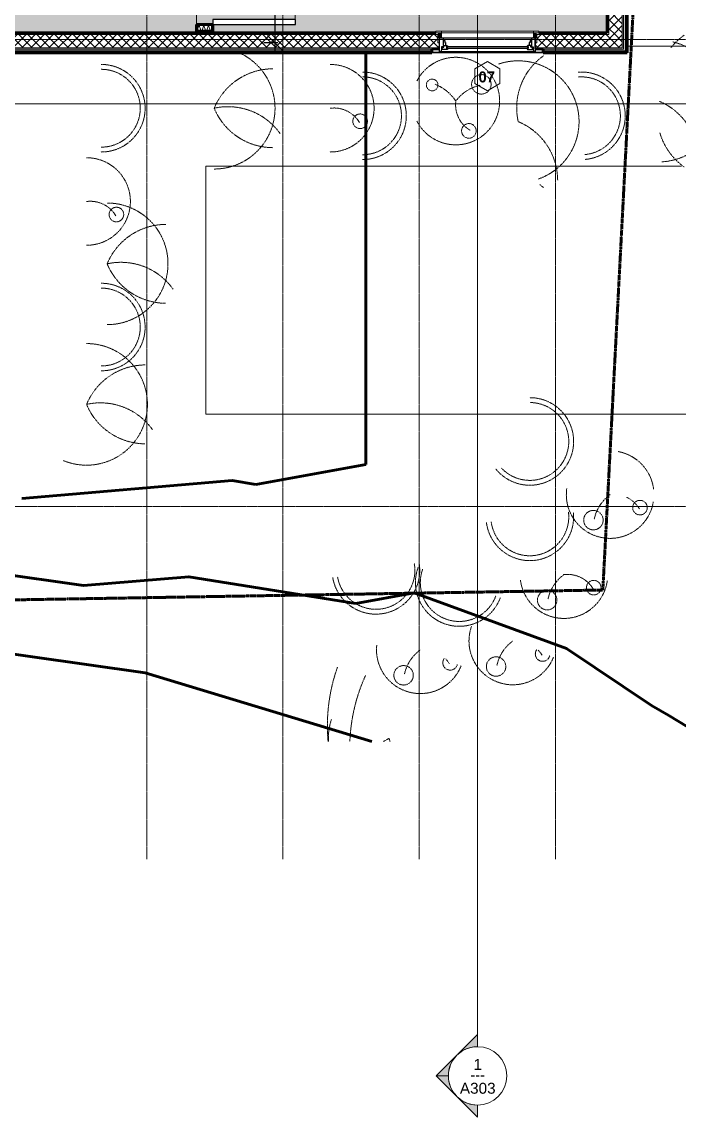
# Model space of a CAD drawing. Header units: inches. Extents: x -3304 to -1623, y 8184 to 9003.
# Drawn here: x -2265 to -1995, y 8183.5 to 8633.8 of the extents above; entities that cross this region are included whole.
import ezdxf

# ---------------------------------------------------------------- set-up
doc = ezdxf.new("R2010")
doc.units = ezdxf.units.IN
doc.header["$MEASUREMENT"] = 0
for name, pattern in [('Dash', [0.25, 0.125, -0.125]), ('Double Dash 3_8_', [1, 0.375, -0.125, 0.125, -0.125, 0.125, -0.125]), ('Grid Line 1_2_', [0.875, 0.5, -0.125, 0.125, -0.125])]:
    doc.linetypes.add(name, pattern=pattern)
for name, color, linetype, lineweight in [('A-ANNO-DIMS-1', 211, 'Continuous', 30), ('A-DETL-GENF', 92, 'Continuous', 9), ('A-DETL-GENF-HDLN', 1, 'Dash', 9), ('A-DOOR', 31, 'Continuous', 18), ('A-DOOR-1', 31, 'Continuous', 9), ('A-DOOR-2', 31, 'Continuous', 30), ('A-FLOR', 192, 'Continuous', 18), ('A-GLAZ', 151, 'Continuous', 18), ('A-GLAZ-1', 151, 'Continuous', 9), ('A-GLAZ-2', 151, 'Continuous', 30), ('A-GLAZ-IDEN', 152, 'Continuous', 9), ('A-WALL', 113, 'Continuous', 18), ('A-WALL-PATT-1', 111, 'Continuous', 9), ('C-PROP-LINE', 91, 'Double Dash 3_8_', 158), ('C-TOPO', 7, 'Continuous', 9), ('C-TOPO-MAJR', 7, 'Continuous', 80), ('G-ANNO-SYMB', 111, 'Continuous', 9), ('I-WALL', 2, 'Continuous', 18), ('I-WALL-1', 2, 'Continuous', 60), ('S-GRID-1', 1, 'Grid Line 1_2_', 9)]:
    doc.layers.add(name, color=color, linetype=linetype, lineweight=lineweight)
doc.styles.add('Arial_1', font='arial.ttf', dxfattribs={"height": 4.5})
doc.styles.add('Century Gothic_1', font='ufonts.com_century-gothic.ttf', dxfattribs={"height": 4.5})
doc.styles.add('Century Gothic_B', font='GOTHICB.TTF', dxfattribs={"height": 4.5})
doc.dimstyles.new('OD__1__Tol__', dxfattribs={"dimscale": 12, "dimtxt": 4.698757, "dimasz": 0.5, "dimexe": 0.375, "dimexo": 0.25, "dimgap": 0.0625, "dimtad": 1, "dimdec": 0, "dimzin": 3, "dimdsep": 46, "dimlunit": 4, "dimtxsty": 'Century Gothic_B', "dimblk1": 'OBLIQUE', "dimblk2": 'OBLIQUE', "dimsah": 1, "dimcen": 0.09, "dimdle": 0.375, "dimazin": 0, "dimtfac": 1, "dimtdec": 4, "dimtix": 1, "dimtmove": 0, "dimatfit": 3, "dimfxl": 1, "dimtvp": 1, "dimtfill": 1, "dimfrac": 2, "dimtolj": 1, "dimtzin": 0, "dimlwd": 30, "dimlwe": 30, "dimarcsym": 2})
pattern_1 = [(216.87, (6098.515, 6103.313), (23.98977143, 15.99364286), [3.998, -35.986]), (206.565, (6103.313, 6100.914), (-7.9970807, -7.9966192), [8.941, -8.941]), (198.435, (6103.313, 6096.915), (-15.9938446, -7.99709826), [5.058, -20.23])]
pattern_2 = [(0, (6095.316, 6095.316), (0, 2.399), []), (315, (6095.316, 6095.316), (2.3985062, 0), [3.393, -3.393]), (45, (6095.316, 6095.316), (2.3985062, 0), [3.393, -3.393])]
pattern_3 = [(45, (6095.316, 6095.316), (-1.8561553, 1.8561553), []), (135, (6095.316, 6095.316), (-1.8561553, -1.8561553), [])]
pattern_4 = [(0, (6095.316, 6095.316), (15.36, 3.84), [0.634, -10.886, 0.634, -10.886, -61.44]), (0, (6095.316, 6095.316), (15.36, 3.84), [-23.04, 0.634, -22.406, 0.634, -10.886, -26.88]), (0, (6095.316, 6095.316), (15.36, 3.84), [-57.6, 0.634, -7.046, 0.634, -18.566]), (120, (6101.076, 6097.236), (-11.0055376, 11.3821502), [0.634, -10.886, 0.634, -10.886, -61.44]), (120, (6101.076, 6097.236), (-11.0055376, 11.3821502), [-23.04, 0.634, -22.406, 0.634, -10.886, -26.88]), (120, (6101.076, 6097.236), (-11.0055376, 11.3821502), [-57.6, 0.634, -7.046, 0.634, -18.566]), (240, (6102.996, 6104.916), (-4.3544624, -15.2221502), [0.634, -10.886, 0.634, -10.886, -61.44]), (240, (6102.996, 6104.916), (-4.3544624, -15.2221502), [-23.04, 0.634, -22.406, 0.634, -10.886, -26.88]), (240, (6102.996, 6104.916), (-4.3544624, -15.2221502), [-57.6, 0.634, -7.046, 0.634, -18.566])]

# ---------------------------------------------------------------- blocks, each defined once
blk = doc.blocks.new('Window-Casement-Andersen-A_Series - 3_-3 1_4_ x 3_-3 1_4_-2095458-FLOOR PLAN - 2ND FLOOR')
at = {"layer": 'A-GLAZ-1'}
for p, q in [((-21.16, 4.75), (21.16, 4.75)), ((-21.16, 4.12), (-21.16, 4.75)), ((-18.91, 4.12), (-18.91, 4.75)), ((18.91, 4.12), (18.91, 4.75)), ((21.16, 4.75), (21.16, 4.12)), ((21.16, 4.12), (-21.16, 4.12)), ((-19.59, 4.12), (19.59, 4.12)), ((-19.59, 2.06), (-19.59, 4.12)), ((19.59, 2.06), (-19.59, 2.06)), ((-18.91, 2.06), (-18.91, 4.12)), ((18.91, 2.06), (18.91, 4.12)), ((19.59, 4.12), (19.59, 2.06)), ((-16.31, -1.72), (-16.79, -1.72)), ((-16.79, -2.24), (-16.31, -2.24)), ((-16.46, -2.24), (-16.46, -1.72)), ((-16.31, -1.6), (16.31, -1.6)), ((-16.31, -1.72), (16.31, -1.72)), ((-16.31, -2.24), (16.31, -2.24)), ((-16.31, -2.36), (16.31, -2.36)), ((16.31, -1.72), (16.79, -1.72)), ((16.79, -2.24), (16.31, -2.24)), ((16.46, -2.24), (16.46, -1.72))]:
    blk.add_line(p, q, dxfattribs=at)
at = {"layer": 'A-GLAZ-2'}
for p, q in [((-19.63, 2.06), (19.62, 2.06)), ((-19.63, -3.81), (-19.63, 2.06)), ((-19.63, -2.5), (-19.63, 2.06)), ((-18.35, 2.06), (-18.19, 1.91)), ((-18.19, 1.91), (-18.19, -1.15)), ((-18.19, 0.85), (-17.51, 0.85)), ((-17.51, 0.85), (-17.51, 0.04)), ((-17.51, 0.04), (-17.15, 0.04)), ((-17.15, 0.04), (-17.15, -1.15)), ((17.51, 0.04), (17.15, 0.04)), ((17.15, 0.04), (17.15, -1.15)), ((18.19, 0.85), (17.51, 0.85)), ((17.51, 0.85), (17.51, 0.04)), ((18.35, 2.06), (18.19, 1.91)), ((18.19, 1.91), (18.19, -1.15)), ((19.62, 2.06), (19.62, -3.81)), ((19.62, -2.5), (19.62, 2.06)), ((22.87, -4), (-22.88, -4)), ((-22.37, -4), (-22, -4)), ((-22, -4), (-19.37, -4)), ((-19.63, -2.5), (-21.25, -2.5)), ((19.62, -3.81), (-19.63, -3.81)), ((-19.37, -4), (-19.37, -3.81)), ((-18.82, -2.28), (-19, -3.81)), ((-18.06, -1.63), (-18.82, -1.63)), ((-18.82, -1.63), (-18.82, -2.28)), ((-18.64, -2.74), (-18.56, -2.27)), ((-16.5, -2.74), (-18.64, -2.74)), ((-18.56, -2.27), (-18.39, -2.27)), ((-18.39, -2.27), (-18.39, -1.77)), ((-18.39, -1.77), (-17.87, -1.77)), ((-18.19, -1.15), (-16.63, -1.15)), ((-18.06, -1.15), (-18.06, -1.63)), ((-17.87, -1.77), (-17.87, -1.15)), ((-16.79, -1.6), (-16.31, -1.6)), ((-16.79, -1.6), (-16.79, -2.36)), ((-16.79, -2.36), (-16.31, -2.36)), ((-16.63, -1.15), (-16.31, -1.47)), ((-16.31, -2.41), (-16.5, -2.74)), ((-16.31, -1.47), (-16.31, -1.6)), ((-16.31, -2.36), (-16.31, -2.41)), ((16.63, -1.15), (16.31, -1.47)), ((16.31, -1.47), (16.31, -1.6)), ((16.79, -1.6), (16.31, -1.6)), ((16.31, -2.36), (16.31, -2.41)), ((16.79, -2.36), (16.31, -2.36)), ((16.31, -2.41), (16.5, -2.74)), ((16.5, -2.74), (18.64, -2.74)), ((18.19, -1.15), (16.63, -1.15)), ((16.79, -1.6), (16.79, -2.36)), ((17.87, -1.77), (17.87, -1.15)), ((18.39, -1.77), (17.87, -1.77)), ((18.06, -1.15), (18.06, -1.63)), ((18.06, -1.63), (18.82, -1.63)), ((18.39, -2.27), (18.39, -1.77)), ((18.56, -2.27), (18.39, -2.27)), ((18.64, -2.74), (18.56, -2.27)), ((18.82, -1.63), (18.82, -2.28)), ((18.82, -2.28), (19, -3.81)), ((19.37, -4), (19.37, -3.81)), ((22, -4), (19.37, -4)), ((19.62, -2.5), (21.25, -2.5)), ((22.37, -4), (22, -4))]:
    blk.add_line(p, q, dxfattribs=at)
blk = doc.blocks.new('american beech 26158 - american beech 26158-1770223-FLOOR PLAN - 2ND FLOOR')
at = {"layer": 'A-DETL-GENF-HDLN'}
for centre, start, end in [((5.19, 4.19), 70.4121, 95.1651), ((-4, -5), 65.5154, 87.837)]:
    blk.add_arc(centre, 72, start, end, dxfattribs=at)
blk = doc.blocks.new('yew 26768 - yew 26768-1770220-FLOOR PLAN - 2ND FLOOR')
at = {"layer": 'A-DETL-GENF-HDLN'}
for radius, start, end in [(18, 99.5821, 279.2877), (16, 100.2386, 280.2379)]:
    blk.add_arc((0, 0), radius, start, end, dxfattribs=at)
blk = doc.blocks.new('fountain grass 26746 - fountain grass 26746-1770215-FLOOR PLAN - 2ND FLOOR')
at = {"layer": 'A-DETL-GENF-HDLN'}
for centre, radius, start, end in [((0, 0), 25, 71.9171, 92.9549), ((-23.69, -11.28), 26.24, 25.4534, 31.129), ((-7.03, 25.28), 26.24, 282.6831, 285.5466)]:
    blk.add_arc(centre, radius, start, end, dxfattribs=at)
blk = doc.blocks.new('lupin 26755 - lupin 26755-1770228-FLOOR PLAN - 2ND FLOOR')
at = {"layer": 'A-DETL-GENF-HDLN'}
blk.add_circle((-10.49, 6.87), 4, dxfattribs=at)
for centre, radius, start, end in [((0, 0), 18, 70.0018, 248.3775), ((-13.57, -9.88), 16.78, 36.0514, 77.9486), ((-5.36, -12.26), 3, 53.5088, 259.2517), ((-12.13, -1.52), 12.23, 300.9755, 313.0483)]:
    blk.add_arc(centre, radius, start, end, dxfattribs=at)
blk = doc.blocks.new('lupin 26755 - lupin 26755-V20-FLOOR PLAN - 2ND FLOOR')
at = {"layer": 'A-DETL-GENF-HDLN'}
blk.add_circle((-10.49, 6.87), 4, dxfattribs=at)
for centre, radius, start, end in [((0, 0), 18, 84.1373, 248.2787), ((-13.57, -9.88), 16.78, 36.0514, 77.9486), ((-5.36, -12.26), 3, 53.5088, 258.5949), ((-12.13, -1.52), 12.23, 300.9755, 313.0483)]:
    blk.add_arc(centre, radius, start, end, dxfattribs=at)
blk = doc.blocks.new('lupin 26755 - lupin 26755-V21-FLOOR PLAN - 2ND FLOOR')
at = {"layer": 'A-DETL-GENF-HDLN'}
for centre, radius in [((-10.49, 6.87), 4), ((-5.36, -12.26), 3)]:
    blk.add_circle(centre, radius, dxfattribs=at)
for centre, radius, start, end in [((0, 0), 18, 97.4223, 262.3933), ((-13.57, -9.88), 16.78, 36.0514, 77.9486), ((-12.13, -1.52), 12.23, 300.9755, 7.1395)]:
    blk.add_arc(centre, radius, start, end, dxfattribs=at)
blk = doc.blocks.new('yew 26768 - yew 26768-V22-FLOOR PLAN - 2ND FLOOR')
at = {"layer": 'A-DETL-GENF-HDLN'}
for radius, start, end in [(18, 70.0012, 250.0004), (16, 70.0114, 250.0105)]:
    blk.add_arc((0, 0), radius, start, end, dxfattribs=at)
blk = doc.blocks.new('yew 26768 - yew 26768-V23-FLOOR PLAN - 2ND FLOOR')
at = {"layer": 'A-DETL-GENF-HDLN'}
for radius, start, end in [(18, 97.4217, 275.835), (16, 97.4107, 277.411)]:
    blk.add_arc((0, 0), radius, start, end, dxfattribs=at)
blk = doc.blocks.new('yew 26768 - yew 26768-V24-FLOOR PLAN - 2ND FLOOR')
at = {"layer": 'A-DETL-GENF-HDLN'}
for radius, start in [(18, 129.0892), (16, 133.5881)]:
    blk.add_arc((0, 0), radius, start, 360, dxfattribs=at)
blk = doc.blocks.new('lupin 26755 - lupin 26755-V27-FLOOR PLAN - 2ND FLOOR')
at = {"layer": 'A-DETL-GENF-HDLN'}
blk.add_circle((-5.36, -12.26), 3, dxfattribs=at)
for centre, radius, start, end in [((0, 0), 18, 180, 360), ((-12.13, -1.52), 12.23, 300.9755, 7.1395)]:
    blk.add_arc(centre, radius, start, end, dxfattribs=at)
blk = doc.blocks.new('hydrangea 26752 - hydrangea 26752-V28-FLOOR PLAN - 2ND FLOOR')
at = {"layer": 'A-DETL-GENF-HDLN'}
blk.add_circle((-5.36, -12.26), 3, dxfattribs=at)
for centre, radius, start, end in [((0, 0), 18, 180, 360), ((-12.13, -1.52), 12.23, 300.9755, 7.1395)]:
    blk.add_arc(centre, radius, start, end, dxfattribs=at)
blk = doc.blocks.new('yew 26768 - yew 26768-V29-FLOOR PLAN - 2ND FLOOR')
at = {"layer": 'A-DETL-GENF-HDLN'}
for radius in [18, 16]:
    blk.add_arc((0, 0), radius, 180, 360, dxfattribs=at)
blk = doc.blocks.new('fountain grass 26747 - fountain grass 26747-V30-FLOOR PLAN - 2ND FLOOR')
at = {"layer": 'A-DETL-GENF-HDLN'}
for centre, radius, start, end in [((0, 0), 25, 180.0001, 336.2069), ((10.02, -24.25), 26.24, 112.4534, 179.5466), ((-25.61, -5.7), 26.24, 305.4534, 12.5466), ((-10.02, -24.25), 26.24, 0.4534, 67.5466)]:
    blk.add_arc(centre, radius, start, end, dxfattribs=at)
blk = doc.blocks.new('fountain grass 26747 - fountain grass 26747-V31-FLOOR PLAN - 2ND FLOOR')
at = {"layer": 'A-DETL-GENF-HDLN'}
for centre, radius, start, end in [((0, 0), 25, 157.6279, 360), ((10.02, -24.25), 26.24, 112.4534, 179.5466), ((-25.61, -5.7), 26.24, 305.4534, 12.5466), ((-10.02, -24.25), 26.24, 0.4534, 67.5466)]:
    blk.add_arc(centre, radius, start, end, dxfattribs=at)
blk = doc.blocks.new('fountain grass 26747 - fountain grass 26747-V32-FLOOR PLAN - 2ND FLOOR')
at = {"layer": 'A-DETL-GENF-HDLN'}
for centre, radius, start, end in [((0, 0), 25, 180.0001, 360), ((10.02, -24.25), 26.24, 112.4534, 179.5466), ((-25.61, -5.7), 26.24, 305.4534, 12.5466), ((-10.02, -24.25), 26.24, 0.4534, 67.5466)]:
    blk.add_arc(centre, radius, start, end, dxfattribs=at)
blk = doc.blocks.new('lupin 26755 - lupin 26755-V33-FLOOR PLAN - 2ND FLOOR')
at = {"layer": 'A-DETL-GENF-HDLN'}
for centre, radius in [((-10.49, 6.87), 4), ((-5.36, -12.26), 3)]:
    blk.add_circle(centre, radius, dxfattribs=at)
for centre, radius, start, end in [((0, 0), 18, 81.8716, 260.8507), ((-13.57, -9.88), 16.78, 36.0514, 77.9486), ((0, 0), 18, 277.2815, 349.4118), ((-12.13, -1.52), 12.23, 300.9755, 334.806)]:
    blk.add_arc(centre, radius, start, end, dxfattribs=at)
blk = doc.blocks.new('lupin 26755 - lupin 26755-1778493-FLOOR PLAN - 2ND FLOOR')
at = {"layer": 'A-DETL-GENF-HDLN'}
for centre, radius in [((-5.36, 12.26), 3), ((-10.49, -6.87), 4), ((9.72, -6.62), 2.39)]:
    blk.add_circle(centre, radius, dxfattribs=at)
for centre, radius, start, end in [((0, 0), 18, 27.3352, 332.6647), ((-12.13, 1.52), 12.23, 352.8605, 59.0245), ((-13.57, 9.88), 16.78, 282.0514, 323.9486), ((15.36, 10.23), 18.46, 213.6663, 248.3337)]:
    blk.add_arc(centre, radius, start, end, dxfattribs=at)
blk = doc.blocks.new('yew 26768 - yew 26768-1778494-FLOOR PLAN - 2ND FLOOR')
at = {"layer": 'A-DETL-GENF-HDLN'}
for radius, start, end in [(18, 94.8117, 274.5898), (16, 94.8309, 274.582)]:
    blk.add_arc((0, 0), radius, start, end, dxfattribs=at)
blk = doc.blocks.new('yew 26768 - yew 26768-V50-FLOOR PLAN - 2ND FLOOR')
at = {"layer": 'A-DETL-GENF-HDLN'}
for radius, start, end in [(18, 90.0001, 269.9998), (16, 90, 270)]:
    blk.add_arc((0, 0), radius, start, end, dxfattribs=at)
blk = doc.blocks.new('fountain grass 26747 - fountain grass 26747-1778495-FLOOR PLAN - 2ND FLOOR')
at = {"layer": 'A-DETL-GENF-HDLN'}
for centre, radius, start, end in [((-25.61, 5.7), 26.24, 16.1951, 54.5466), ((0, 0), 25, 92.9074, 141.3795), ((10.02, 24.25), 26.24, 180.4534, 247.5466), ((0, 0), 25, 218.6205, 256.6822), ((-25.61, -5.7), 26.24, 305.4534, 322.0112)]:
    blk.add_arc(centre, radius, start, end, dxfattribs=at)
blk = doc.blocks.new('fountain grass 26747 - fountain grass 26747-V51-FLOOR PLAN - 2ND FLOOR')
at = {"layer": 'A-DETL-GENF-HDLN'}
for centre, radius, start, end in [((-25.61, 5.7), 26.24, 50.3456, 54.5466), ((0, 0), 25, 109.0212, 289.0283), ((10.02, 24.25), 26.24, 180.4534, 247.5466), ((-25.61, -5.7), 26.24, 305.4534, 12.5466)]:
    blk.add_arc(centre, radius, start, end, dxfattribs=at)
blk = doc.blocks.new('Door-Double-Flush_Panel - 68_ x 84_-2143041-FLOOR PLAN - 2ND FLOOR')
at = {"layer": 'A-DOOR-1'}
for centre, start, end in [((-34, 3.375), 360, 90), ((34, 3.375), 90, 180)]:
    blk.add_arc(centre, 34, start, end, dxfattribs=at)
at = {"layer": 'A-DOOR-2'}
for p, q in [((-34, 3.375), (-34, 37.375)), ((-34, 37.375), (-32, 37.375)), ((-32, 37.375), (-32, 3.375)), ((34, 37.375), (32, 37.375)), ((32, 37.375), (32, 3.375)), ((34, 3.375), (34, 37.375)), ((-32, 3.375), (-34, 3.375)), ((32, 3.375), (34, 3.375))]:
    blk.add_line(p, q, dxfattribs=at)
blk = doc.blocks.new('Family - ___-1399760-FLOOR PLAN - 2ND FLOOR')
at = {"layer": 'C-PROP-LINE'}
for p, q in [((8381.47, 3146.21), (8400.25, 2026.33)), ((8400.25, 2026.33), (8879.93, 2001.26))]:
    blk.add_line(p, q, dxfattribs=at)
blk = doc.blocks.new('_Oblique')
at = {"color": 0, "linetype": 'ByBlock', "lineweight": -2}
blk.add_line((-0.5, -0.5), (0.5, 0.5), dxfattribs=at)
blk = doc.blocks.new('DIMBLOCK8-FLOOR PLAN - 2ND FLOOR')
at = {"layer": 'A-ANNO-DIMS-1', "color": 0, "lineweight": 30, "transparency": 16777216}
for p, q in [((-2161.17, 8745.82), (-2161.17, 8620.76)), ((-2159.93, 8741.32), (-2165.67, 8741.32)), ((-2159.93, 8625.26), (-2165.67, 8625.26))]:
    blk.add_line(p, q, dxfattribs=at)
at = {"layer": 'Defpoints', "color": 0, "transparency": 16777216}
for p in [(-2156.93, 8741.32), (-2161.17, 8625.26), (-2156.93, 8625.26)]:
    blk.add_point(p, dxfattribs=at)
at = {"layer": 'A-ANNO-DIMS-1', "color": 0, "lineweight": 30, "transparency": 16777216, "xscale": 5.999999999999999, "yscale": 5.999999999999999, "zscale": 5.999999999999999}
for p, rotation in [((-2161.17, 8741.32), 90), ((-2161.17, 8625.26), 270)]:
    blk.add_blockref('_Oblique', p, dxfattribs=dict(at, rotation=rotation))
at = {"layer": 'A-ANNO-DIMS-1', "color": 0, "transparency": 16777216, "insert": (-2164.29, 8683.29), "char_height": 4.5, "attachment_point": 5, "rotation": 90, "style": 'Century Gothic_B', "bg_fill": 3, "box_fill_scale": 1.25, "bg_fill_color": 256, "bg_fill_true_color": 13158600, "bg_fill_transparency": 0}
blk.add_mtext('\\A1;9\'-8"', dxfattribs=at)
blk = doc.blocks.new('Section - Section Head - Filled-22785-FLOOR PLAN - 2ND FLOOR')
at = {"layer": 'G-ANNO-SYMB'}
h = blk.add_hatch(color=256, dxfattribs=at)
edge = h.paths.add_edge_path(flags=0)
edge.add_line((-0.4268, 0.1768), (-0.25, 0.3536))
edge.add_line((-0.25, 0.3536), (-0.25, 0.25))
edge.add_arc((-0.25, 0), 0.25, 90, 135)
h = blk.add_hatch(color=256, dxfattribs=at)
edge = h.paths.add_edge_path(flags=0)
edge.add_arc((-0.25, 0), 0.25, 45, 90)
edge.add_line((-0.25, 0.25), (-0.25, 0.3536))
edge.add_line((-0.25, 0.3536), (-0.0732, 0.1768))
h = blk.add_hatch(color=256, dxfattribs=at)
edge = h.paths.add_edge_path(flags=0)
edge.add_arc((-0.25, 0), 0.2503, 137.9216, 180)
edge.add_line((-0.5003, 0), (-0.6036, 0))
edge.add_line((-0.6036, 0), (-0.4358, 0.1678))
h = blk.add_hatch(color=256, dxfattribs=at)
edge = h.paths.add_edge_path(flags=0)
edge.add_line((-0.0642, 0.1678), (0.1036, 0))
edge.add_line((0.1036, 0), (0.0003, 0))
edge.add_arc((-0.25, 0), 0.2503, 0, 42.0784)
for p, q in [((-0.25, 0.3536), (-0.4268, 0.1768)), ((-0.25, 0.25), (-0.25, 0.3536)), ((-0.0732, 0.1768), (-0.25, 0.3536)), ((-0.25, 0.3536), (-0.25, 0.25)), ((-0.4358, 0.1678), (-0.6036, 0)), ((0.1036, 0), (-0.0642, 0.1678)), ((-0.6036, 0), (-0.5003, 0)), ((0.0003, 0), (0.1036, 0))]:
    blk.add_line(p, q, dxfattribs=at)
for centre, radius, start, end in [((-0.2503, 0), 0.25, 360, 180), ((-0.25, 0), 0.25, 90, 135), ((-0.25, 0), 0.25, 45, 90), ((-0.25, 0), 0.2503, 137.9216, 180), ((-0.25, 0), 0.2503, 0, 42.0784), ((-0.2503, 0), 0.25, 180, 360)]:
    blk.add_arc(centre, radius, start, end, dxfattribs=at)
blk = doc.blocks.new('Window Tag - ONE-1713238-FLOOR PLAN - 2ND FLOOR')
at = {"layer": 'A-GLAZ-IDEN'}
for p, q in [((0, 0.125), (-0.1071, 0.0619)), ((0.107, 0.062), (0, 0.125)), ((-0.1071, 0.0619), (-0.1071, -0.0619)), ((0.107, -0.0624), (0.107, 0.062)), ((-0.1071, -0.0619), (0, -0.125)), ((0, -0.125), (0.107, -0.0624))]:
    blk.add_line(p, q, dxfattribs=at)

msp = doc.modelspace()

# ---------------------------------------------------------------- hatches: boundary and pattern name
at = {"layer": 'A-FLOR'}
h = msp.add_hatch(color=256, dxfattribs=at)
h.paths.add_polyline_path([(-2186.58668, 8700.81938), (-2152.58668, 8700.81938), (-2152.58668, 8698.81938), (-2186.58668, 8698.81938)], flags=0)
h.paths.add_polyline_path([(-2474.2219, 8622.63188), (-2426.93423, 8622.63188), (-2426.93423, 8624.00688), (-2423.93423, 8624.00688), (-2423.93423, 8622.63188), (-2391.18423, 8622.63188), (-2391.18423, 8624.00688), (-2388.18423, 8624.00688), (-2388.18423, 8622.63188), (-2338.33668, 8622.63422), (-2338.33668, 8629.38188), (-2334.33668, 8629.38188), (-2334.33668, 8630.00688), (-2329.21168, 8630.00688), (-2329.21168, 8629.38188), (-2094.93043, 8629.38188), (-2094.93043, 8630.00688), (-2052.61793, 8630.00688), (-2052.61793, 8629.38188), (-2024.58668, 8629.38188), (-2024.58668, 8648.49063), (-2025.21168, 8648.49063), (-2025.21168, 8690.80313), (-2024.58668, 8690.80313), (-2024.58668, 8737.94438), (-2095.51416, 8737.94438), (-2095.51416, 8729.40304), (-2089.7984, 8729.40304), (-2088.21387, 8729.22135), (-2086.7116, 8728.68569), (-2086.32674, 8728.9359), (-2085.89488, 8729.09153), (-2085.43888, 8729.14433), (-2083.66296, 8729.14433), (-2083.40584, 8729.11048), (-2083.16624, 8729.01124), (-2082.96049, 8728.85336), (-2082.80262, 8728.64762), (-2082.70337, 8728.40802), (-2082.66952, 8728.1509), (-2082.66952, 8727.50504), (-2081.55325, 8725.84393), (-2082.66952, 8725.0329), (-2082.66952, 8712.27318), (-2081.55325, 8711.46216), (-2082.66952, 8709.92573), (-2082.66952, 8709.15566), (-2082.70337, 8708.89854), (-2082.83209, 8708.62053), (-2082.96049, 8708.45319), (-2083.16624, 8708.29532), (-2083.40584, 8708.19607), (-2083.66296, 8708.16222), (-2085.43907, 8708.16222), (-2085.89488, 8708.21499), (-2086.32657, 8708.3705), (-2086.71132, 8708.62053), (-2088.21372, 8708.08477), (-2089.7984, 8707.90304), (-2095.51416, 8707.90304), (-2095.51416, 8700.54281), (-2056.14408, 8700.54281), (-2056.14408, 8682.82627), (-2119.1362, 8682.82627), (-2119.1362, 8737.94438), (-2186.58668, 8737.94438), (-2186.58668, 8700.81938), (-2193.33668, 8700.81938), (-2193.33668, 8704.38188), (-2213.71168, 8704.38188), (-2213.71168, 8711.13188), (-2193.33668, 8711.13188), (-2193.33668, 8744.69438), (-2025.21168, 8744.69438), (-2025.21168, 8784.97563), (-2024.58668, 8784.97563), (-2024.58668, 8785.16313), (-2025.21168, 8785.16313), (-2025.21168, 8827.47563), (-2024.58668, 8827.47563), (-2024.58668, 8869.81938), (-2223.08668, 8869.81938), (-2223.08668, 8830.44438), (-2225.08668, 8830.44438), (-2225.08668, 8807.44438), (-2223.08668, 8807.44438), (-2223.08668, 8792.06938), (-2253.33668, 8792.06938), (-2253.33668, 8790.30117), (-2252.94298, 8790.30117), (-2252.94298, 8788.92322), (-2256.74023, 8788.92322), (-2256.74023, 8789.31692), (-2258.11818, 8789.31692), (-2258.11818, 8788.92322), (-2260.08668, 8788.92322), (-2260.08668, 8768.64763), (-2258.07881, 8768.65457), (-2258.07881, 8769.23818), (-2257.92133, 8769.23818), (-2257.92133, 8769.63188), (-2256.93708, 8769.63188), (-2256.93708, 8769.23818), (-2256.7796, 8769.23818), (-2256.77384, 8768.64763), (-2254.40978, 8768.64763), (-2254.39347, 8768.687), (-2254.31839, 8768.78485), (-2254.22054, 8768.85993), (-2254.1066, 8768.90712), (-2253.98432, 8768.92322), (-2253.86204, 8768.90712), (-2253.7481, 8768.85993), (-2253.65026, 8768.78485), (-2253.57518, 8768.687), (-2253.52798, 8768.57306), (-2253.52221, 8768.37236), (-2253.52798, 8768.3285), (-2253.57518, 8768.21456), (-2253.65026, 8768.11671), (-2253.7481, 8768.04163), (-2253.86204, 8767.99444), (-2253.98432, 8767.97834), (-2254.1066, 8767.99444), (-2254.22054, 8768.04163), (-2254.31839, 8768.11671), (-2254.40978, 8768.25393), (-2256.7796, 8768.24698), (-2256.7796, 8767.66338), (-2256.93708, 8767.66338), (-2256.93708, 8728.2933), (-2257.92133, 8728.2933), (-2257.92133, 8767.66338), (-2258.07881, 8767.66338), (-2258.08457, 8768.25393), (-2260.08668, 8768.24698), (-2260.08668, 8750.34054), (-2258.11818, 8750.34054), (-2258.11818, 8710.57676), (-2256.74023, 8710.57676), (-2256.74023, 8750.34054), (-2252.94298, 8750.34054), (-2252.94298, 8748.96259), (-2253.33668, 8748.96259), (-2253.33668, 8711.13188), (-2249.71168, 8711.13188), (-2249.71168, 8704.38188), (-2253.33668, 8704.38188), (-2253.33668, 8673.38188), (-2261.71168, 8673.38188), (-2261.71168, 8680.13188), (-2297.71168, 8680.13188), (-2297.71168, 8673.38188), (-2589.57885, 8673.38188), (-2589.57885, 8667.75688), (-2596.32885, 8667.75688), (-2596.32885, 8680.13188), (-2547.08668, 8680.13188), (-2547.08668, 8709.50688), (-2540.33668, 8709.50688), (-2540.33668, 8745.50688), (-2547.08668, 8745.50688), (-2547.08668, 8869.81938), (-2570.68043, 8869.81938), (-2570.68043, 8869.19438), (-2589.08668, 8869.19438), (-2589.08668, 8793.56938), (-2667.08668, 8793.56938), (-2667.08668, 8869.19438), (-2685.74293, 8869.19438), (-2685.74293, 8869.81938), (-2709.08668, 8869.81938), (-2709.08668, 8827.54483), (-2708.46168, 8827.54483), (-2708.46168, 8785.23233), (-2709.08668, 8785.23233), (-2709.08668, 8785.04483), (-2708.46168, 8785.04483), (-2708.46168, 8742.73233), (-2709.08668, 8742.73233), (-2709.08668, 8669.16983), (-2708.46168, 8669.16983), (-2708.46168, 8630.00688), (-2668.43043, 8630.00688), (-2668.43043, 8629.38188), (-2624.46168, 8629.38188), (-2624.46168, 8630.00688), (-2619.33668, 8630.00688), (-2619.33668, 8629.38188), (-2596.32885, 8629.38188), (-2596.32885, 8631.75688), (-2589.57885, 8631.75688), (-2589.57885, 8629.38188), (-2579.11483, 8629.38188), (-2579.11483, 8628.31938), (-2435.89918, 8628.31938), (-2435.89918, 8630.00688), (-2430.77418, 8630.00688), (-2430.77418, 8628.31938), (-2383.68423, 8628.31938), (-2383.68423, 8625.31938), (-2430.77418, 8625.31938), (-2430.77418, 8623.13188), (-2435.89918, 8623.13188), (-2435.89918, 8625.31938), (-2579.11483, 8625.31938), (-2579.11483, 8622.63188), (-2492.38374, 8622.63188)], flags=0)
h.paths.add_polyline_path([(-2192.71168, 8630.00008), (-2193.33668, 8630.00008), (-2193.33668, 8632.81938), (-2186.58668, 8632.81938), (-2186.58668, 8630.00008), (-2187.21168, 8630.00008)], flags=0)
h.paths.add_polyline_path([(-2152.58668, 8632.81938), (-2186.58668, 8632.81938), (-2186.58668, 8634.81938), (-2152.58668, 8634.81938), (-2152.58668, 8634.15692)], flags=0)
h.paths.add_polyline_path([(-2083.74249, 8655.48999), (-2097.50614, 8655.49918), (-2099.1239, 8655.5697), (-2099.75056, 8655.62724), (-2099.99589, 8655.69841), (-2100.1948, 8655.82977), (-2100.34681, 8655.99958), (-2100.45363, 8656.19369), (-2100.51698, 8656.40226), (-2100.53796, 8656.61753), (-2100.53796, 8658.01342), (-2102.50647, 8658.01342), (-2102.50647, 8679.92781), (-2100.53796, 8679.92781), (-2100.52291, 8677.54557), (-2100.41662, 8678.35433), (-2100.40381, 8678.42436), (-2100.13755, 8679.09964), (-2100.0105, 8679.3739), (-2099.64324, 8679.8755), (-2099.32859, 8680.2356), (-2098.73636, 8680.69589), (-2098.56946, 8680.81494), (-2097.88414, 8681.11177), (-2097.61993, 8681.20825), (-2097.29201, 8681.26821), (-2096.52141, 8681.3424), (-2080.85292, 8681.3424), (-2079.90398, 8681.22105), (-2079.83395, 8681.20825), (-2079.15867, 8680.94198), (-2078.88442, 8680.81494), (-2078.37119, 8680.4381), (-2078.06831, 8680.1884), (-2077.56242, 8679.54079), (-2077.44338, 8679.3739), (-2077.14654, 8678.68858), (-2077.05007, 8678.42436), (-2076.97955, 8677.99813), (-2076.91592, 8677.40539), (-2076.91592, 8679.92781), (-2074.94741, 8679.92781), (-2074.94741, 8658.01342), (-2076.91592, 8658.01342), (-2076.9369, 8656.40226), (-2077.00025, 8656.19369), (-2077.10707, 8655.99958), (-2077.25908, 8655.82977), (-2077.45799, 8655.69841), (-2077.70332, 8655.62724), (-2078.32998, 8655.5697), (-2079.94774, 8655.49918), (-2080.85292, 8655.48999)], flags=0)
h.paths.add_polyline_path([(-2100.53796, 8660.8131), (-2100.49984, 8661.07723), (-2100.38617, 8661.31889), (-2100.38098, 8661.35595), (-2100.53796, 8661.38151), (-2100.53796, 8660.9459)], flags=0)
h.paths.add_polyline_path([(-2076.91592, 8660.8131), (-2076.93566, 8661.38151), (-2077.0729, 8661.32795), (-2076.95404, 8661.07723), (-2076.92538, 8660.9459)], flags=0)
h.paths.add_polyline_path([(-2498.91584, 8680.13188), (-2485.08668, 8680.13188), (-2485.08668, 8698.13188), (-2504.71168, 8698.13188), (-2504.71168, 8704.88188), (-2534.71168, 8704.88188), (-2534.71168, 8698.13188), (-2540.33668, 8698.13188), (-2540.33668, 8680.13188), (-2504.71168, 8680.13188)], flags=0)
h.paths.add_polyline_path([(-2486.91584, 8682.94438), (-2498.91584, 8682.94438), (-2498.91584, 8694.94438), (-2486.91584, 8694.94438), (-2486.91584, 8683.55663)], flags=0)
h.paths.add_polyline_path([(-2095.09716, 8706.15304), (-2095.09716, 8707.42563), (-2085.15195, 8707.42563), (-2085.15195, 8706.15304), (-2092.82341, 8706.15304)], flags=0)
h.paths.add_polyline_path([(-2088.05221, 8729.89719), (-2095.09716, 8729.89719), (-2095.09716, 8731.15304), (-2085.15195, 8731.15304), (-2085.15195, 8729.89719), (-2086.7116, 8729.89719)], flags=0)
h.paths.add_polyline_path([(-2023.83668, 8743.44438), (-2022.83668, 8743.44438), (-2022.83668, 8744.06938), (-2023.83668, 8744.06938)], flags=0)
h.paths.add_polyline_path([(-2147.59717, 8787.56938), (-2147.59717, 8867.56938), (-2069.59717, 8867.56938), (-2069.59717, 8787.56938), (-2129.14707, 8787.56938)], flags=0)
h.paths.add_polyline_path([(-2229.83668, 8798.81938), (-2229.83668, 8807.44438), (-2227.08668, 8807.44438), (-2227.08668, 8822.43103), (-2227.99302, 8822.43103), (-2227.46168, 8825.44438), (-2227.08668, 8823.31765), (-2227.08668, 8832.44438), (-2225.08668, 8832.44438), (-2225.08668, 8855.44438), (-2229.83668, 8855.44438), (-2229.83668, 8869.81938), (-2253.33668, 8869.81938), (-2253.33668, 8798.81938)], flags=0)
at = {"layer": 'A-WALL-PATT-1'}
h = msp.add_hatch(dxfattribs=at)
h.set_pattern_fill('FP_1', color=256, style=0, pattern_type=2)
h.set_pattern_definition(pattern_1)
h.paths.add_polyline_path([(-2017.08668, 8621.88188), (-2016.33668, 8621.88188), (-2016.33668, 8646.77188), (-2017.08668, 8646.77188), (-2017.08668, 8622.63188)], flags=0)
h.paths.add_polyline_path([(-2016.33668, 8692.52188), (-2016.33668, 8740.94438), (-2017.08668, 8740.94438), (-2017.08668, 8692.52188), (-2016.46218, 8692.52188)], flags=0)
h.paths.add_polyline_path([(-2016.46218, 8829.19438), (-2016.33668, 8829.19438), (-2016.33668, 8877.31938), (-2017.08668, 8877.31938), (-2017.08668, 8829.19438), (-2016.64968, 8829.19438)], flags=0)
h = msp.add_hatch(dxfattribs=at)
h.set_pattern_fill('FP_3', color=256, style=0, pattern_type=2)
h.set_pattern_definition(pattern_3)
h.paths.add_polyline_path([(-2020.46168, 8628.63188), (-2018.33668, 8628.63188), (-2018.33668, 8650.02188), (-2020.46168, 8650.02188), (-2020.46168, 8649.27188), (-2023.83668, 8649.27188), (-2023.83668, 8628.63188), (-2022.83668, 8628.63188)], flags=0)
h.paths.add_polyline_path([(-2020.46168, 8689.27188), (-2018.33668, 8689.27188), (-2018.33668, 8744.19438), (-2020.46168, 8744.19438), (-2020.46168, 8743.44438), (-2023.83668, 8743.44438), (-2023.83668, 8690.02188), (-2020.46168, 8690.02188)], flags=0)
h.paths.add_polyline_path([(-2020.46168, 8783.44438), (-2018.33668, 8783.44438), (-2018.33668, 8786.69438), (-2020.46168, 8786.69438), (-2020.46168, 8785.94438), (-2023.83668, 8785.94438), (-2023.83668, 8784.19438), (-2020.46168, 8784.19438)], flags=0)
h.paths.add_polyline_path([(-2020.46168, 8825.94438), (-2018.33668, 8825.94438), (-2018.34361, 8870.56938), (-2023.83668, 8870.56938), (-2023.83668, 8826.69438), (-2020.46168, 8826.69438)], flags=0)
h = msp.add_hatch(dxfattribs=at)
h.set_pattern_fill('FP_2', color=256, style=0, pattern_type=2)
h.set_pattern_definition(pattern_2)
h.paths.add_polyline_path([(-2017.83668, 8623.13188), (-2017.83668, 8646.77188), (-2017.96168, 8646.77188), (-2017.96168, 8650.02188), (-2018.33668, 8650.02188), (-2018.33668, 8623.13188)], flags=0)
h.paths.add_polyline_path([(-2017.96168, 8689.27188), (-2017.96168, 8692.52188), (-2017.83668, 8692.52188), (-2017.83668, 8740.94438), (-2017.96168, 8740.94438), (-2017.96168, 8744.19438), (-2018.33668, 8744.19438), (-2018.33668, 8689.27188), (-2017.97007, 8689.27188)], flags=0)
h.paths.add_polyline_path([(-2018.33668, 8783.44438), (-2017.96168, 8783.44438), (-2017.96168, 8786.69438), (-2018.33668, 8786.69438), (-2018.33668, 8784.19438)], flags=0)
h.paths.add_polyline_path([(-2018.33668, 8825.94438), (-2017.96168, 8825.94438), (-2017.96168, 8829.19438), (-2017.83668, 8829.19438), (-2017.83668, 8870.56938), (-2018.33668, 8870.56938), (-2018.33668, 8829.19438)], flags=0)
h = msp.add_hatch(dxfattribs=at)
h.set_pattern_fill('FP_4', color=256, style=0, pattern_type=2)
h.set_pattern_definition(pattern_4)
h.paths.add_polyline_path([(-2024.58668, 8629.38188), (-2023.83668, 8629.38188), (-2023.83668, 8649.27188), (-2020.46168, 8649.27188), (-2020.46168, 8650.02188), (-2024.58668, 8650.02188), (-2024.58668, 8629.75622)], flags=0)
h.paths.add_polyline_path([(-2022.83668, 8689.27188), (-2020.46168, 8689.27188), (-2020.46168, 8690.02188), (-2023.83668, 8690.02188), (-2023.83668, 8738.56938), (-2024.58668, 8738.56938), (-2024.58668, 8689.27188), (-2023.82495, 8689.27188)], flags=0)
h.paths.add_polyline_path([(-2020.46168, 8744.06938), (-2020.46168, 8744.19438), (-2024.58668, 8744.19438), (-2024.58668, 8744.06938), (-2022.52418, 8744.06938)], flags=0)
h.paths.add_polyline_path([(-2020.46168, 8783.44438), (-2020.46168, 8784.19438), (-2023.83668, 8784.19438), (-2023.83668, 8785.94438), (-2020.46168, 8785.94438), (-2020.46168, 8786.69438), (-2024.58668, 8786.69438), (-2024.58668, 8783.44438), (-2022.52418, 8783.44438)], flags=0)
h.paths.add_polyline_path([(-2020.46168, 8825.94438), (-2020.46168, 8826.69438), (-2023.83668, 8826.69438), (-2023.83668, 8869.81938), (-2024.58668, 8869.81938), (-2024.58668, 8825.94438), (-2022.52418, 8825.94438)], flags=0)
h = msp.add_hatch(dxfattribs=at)
h.set_pattern_fill('FP_8', color=256, style=0, pattern_type=2)
h.set_pattern_definition([(161.57, (6095.556, 6095.556), (-1.920451243, 0.000150352), [0, -13.661, 1.517, 0]), (18.43, (6095.076, 6095.556), (-1.920451243, -0.000150352), [0, -13.661, 1.517, 0]), (108.43, (6095.556, 6095.556), (0.959969074, -4.80073665), [4.553, -10.625]), (71.57, (6095.076, 6095.556), (0.959969074, 4.80073665), [4.553, -10.625])])
h.paths.add_polyline_path([(-2187.21168, 8630.00008), (-2187.21168, 8632.81938), (-2192.71168, 8632.81938), (-2192.71168, 8630.00008)], flags=0)
h.paths.add_polyline_path([(-2192.71168, 8700.81938), (-2187.21168, 8700.81938), (-2187.22221, 8738.56938), (-2192.71168, 8738.56938), (-2192.71168, 8705.00688)], flags=0)
h = msp.add_hatch(dxfattribs=at)
h.set_pattern_fill('FP_4', color=256, style=0, pattern_type=2)
h.set_pattern_definition(pattern_4)
h.paths.add_polyline_path([(-2186.58668, 8630.00008), (-2186.58668, 8632.81938), (-2187.21168, 8632.81938), (-2187.21168, 8630.00008)], flags=0)
h.paths.add_polyline_path([(-2186.58668, 8700.81938), (-2186.58668, 8737.94438), (-2187.21164, 8737.94197), (-2187.21168, 8700.81938)], flags=0)
h = msp.add_hatch(dxfattribs=at)
h.set_pattern_fill('FP_4', color=256, style=0, pattern_type=2)
h.set_pattern_definition(pattern_4)
h.paths.add_polyline_path([(-2338.33668, 8622.63188), (-2337.58668, 8622.63188), (-2337.58668, 8628.63188), (-2334.33668, 8628.63188), (-2334.33668, 8629.38188), (-2338.33668, 8629.38188), (-2338.33668, 8622.63422)], flags=0)
h.paths.add_polyline_path([(-2053.39918, 8625.25688), (-2053.39918, 8628.63188), (-2023.83668, 8628.63188), (-2023.83668, 8629.38188), (-2054.14918, 8629.38188), (-2054.14918, 8625.25688)], flags=0)
h.paths.add_polyline_path([(-2093.39918, 8625.25688), (-2093.39918, 8629.38188), (-2329.21168, 8629.38188), (-2329.21168, 8628.63188), (-2094.14918, 8628.63188), (-2094.14918, 8625.25688)], flags=0)
h = msp.add_hatch(dxfattribs=at)
h.set_pattern_fill('FP_3', color=256, style=0, pattern_type=2)
h.set_pattern_definition(pattern_3)
h.paths.add_polyline_path([(-2018.33668, 8623.13188), (-2018.33668, 8628.63188), (-2053.39918, 8628.63188), (-2053.39918, 8625.25688), (-2054.14918, 8625.25688), (-2054.14918, 8623.13188), (-2020.17607, 8623.13188)], flags=0)
h.paths.add_polyline_path([(-2334.33668, 8623.13188), (-2334.33668, 8628.63188), (-2337.58668, 8628.63188), (-2337.58668, 8623.13188)], flags=0)
h.paths.add_polyline_path([(-2329.21168, 8623.13188), (-2093.39918, 8623.13188), (-2093.39918, 8625.25688), (-2094.14918, 8625.25688), (-2094.14918, 8628.63188), (-2329.21168, 8628.63188), (-2329.21168, 8623.20499)], flags=0)
h = msp.add_hatch(dxfattribs=at)
h.set_pattern_fill('FP_2', color=256, style=0, pattern_type=2)
h.set_pattern_definition(pattern_2)
h.paths.add_polyline_path([(-2020.17607, 8622.63188), (-2017.83668, 8622.63188), (-2017.83668, 8623.13188), (-2054.14918, 8623.13188), (-2054.14918, 8622.75688), (-2050.89918, 8622.75688), (-2050.89918, 8622.63188), (-2022.83668, 8622.63188)], flags=0)
h.paths.add_polyline_path([(-2327.58668, 8622.63188), (-2327.58668, 8623.06938), (-2326.01188, 8623.06938), (-2326.01188, 8622.63188), (-2096.64918, 8622.63188), (-2096.64918, 8622.75688), (-2093.39918, 8622.75688), (-2093.39918, 8623.13188), (-2337.58668, 8623.13188), (-2337.58668, 8622.63188), (-2328.92724, 8622.63188)], flags=0)
h = msp.add_hatch(dxfattribs=at)
h.set_pattern_fill('FP_1', color=256, style=0, pattern_type=2)
h.set_pattern_definition(pattern_1)
h.paths.add_polyline_path([(-2018.33668, 8621.13188), (-2016.33668, 8621.13188), (-2016.33668, 8621.88188), (-2050.89918, 8621.88188), (-2050.89918, 8621.13188), (-2020.17607, 8621.13188)], flags=0)
h.paths.add_polyline_path([(-2335.58668, 8621.13188), (-2327.58668, 8621.13188), (-2327.58668, 8621.88188), (-2338.33668, 8621.88188), (-2338.33668, 8621.13188)], flags=0)
h.paths.add_polyline_path([(-2326.01188, 8621.13188), (-2096.64918, 8621.13188), (-2096.64918, 8621.88188), (-2326.01188, 8621.88188), (-2326.01188, 8621.17013)], flags=0)
at = {"layer": 'I-WALL'}
h = msp.add_hatch(color=256, dxfattribs=at)
h.paths.add_polyline_path([(-2017.83668, 8622.63188), (-2017.08668, 8622.63188), (-2017.08668, 8646.77188), (-2017.83668, 8646.77188), (-2017.83668, 8623.13188)], flags=0)
h.paths.add_polyline_path([(-2017.83668, 8692.52188), (-2017.08668, 8692.52188), (-2017.08668, 8740.94438), (-2017.83668, 8740.94438), (-2017.83668, 8695.19438)], flags=0)
h.paths.add_polyline_path([(-2017.83668, 8829.19438), (-2017.08668, 8829.19438), (-2017.10053, 8870.56938), (-2017.83668, 8870.56938), (-2017.83668, 8856.30661)], flags=0)
h = msp.add_hatch(color=256, dxfattribs=at)
h.paths.add_polyline_path([(-2018.33668, 8621.88188), (-2017.08668, 8621.88188), (-2017.08668, 8622.63188), (-2050.89918, 8622.63188), (-2050.89918, 8621.88188), (-2020.17607, 8621.88188)], flags=0)
h.paths.add_polyline_path([(-2336.5106, 8621.88188), (-2327.58668, 8621.88188), (-2327.58668, 8622.63188), (-2338.33668, 8622.63188), (-2338.33668, 8621.88188)], flags=0)
h.paths.add_polyline_path([(-2326.01188, 8621.88188), (-2096.64918, 8621.88188), (-2096.64918, 8622.63188), (-2326.01188, 8622.63188), (-2326.01188, 8622.59585)], flags=0)

# ---------------------------------------------------------------- linework, layer by layer
at = {"layer": 'A-WALL'}
for p, q in [((-2018.33668, 8623.13188), (-2018.33668, 8650.02188)), ((-2023.83668, 8649.27188), (-2023.83668, 8628.63188)), ((-2017.83668, 8622.63188), (-2017.83668, 8646.77188)), ((-2017.08668, 8621.88188), (-2017.08668, 8646.77188)), ((-2192.71168, 8630.00008), (-2192.71168, 8632.81938)), ((-2187.21168, 8630.00008), (-2187.21168, 8632.81938)), ((-2094.14918, 8628.63188), (-2329.21168, 8628.63188)), ((-2094.14918, 8625.25688), (-2094.14918, 8628.63188)), ((-2053.39918, 8628.63188), (-2053.39918, 8625.25688)), ((-2023.83668, 8628.63188), (-2053.39918, 8628.63188)), ((-2329.21168, 8623.13188), (-2093.39918, 8623.13188)), ((-2094.14918, 8625.25688), (-2093.39918, 8625.25688)), ((-2054.14918, 8625.25688), (-2053.39918, 8625.25688)), ((-2054.14918, 8623.13188), (-2018.33668, 8623.13188)), ((-2096.64918, 8622.63188), (-2338.33668, 8622.63188)), ((-2338.33668, 8621.88188), (-2096.64918, 8621.88188)), ((-2050.89918, 8622.63188), (-2017.83668, 8622.63188)), ((-2050.89918, 8621.88188), (-2017.08668, 8621.88188))]:
    msp.add_line(p, q, dxfattribs=at)
at = {"layer": 'C-TOPO'}
for p, q in [((-1983.85241, 8623.81934), (-2016.33668, 8623.81934)), ((-2016.33668, 8623.81934), (-1983.85241, 8623.81934)), ((-2189.53253, 8551.18799), (-2189.53253, 8574.56909)), ((-2189.53253, 8574.56909), (-2175.72784, 8574.56909)), ((-2175.72784, 8574.56909), (-2189.53253, 8574.56909)), ((-2189.53253, 8574.56909), (-2189.53253, 8551.18799)), ((-2175.72784, 8574.56909), (-2129.99579, 8574.56909)), ((-2129.99579, 8574.56909), (-2175.72784, 8574.56909)), ((-2129.99579, 8574.56909), (-2097.72784, 8574.56909)), ((-2097.72784, 8574.56909), (-2129.99579, 8574.56909)), ((-2097.72784, 8574.56909), (-2063.76324, 8574.56909)), ((-2063.76324, 8574.56909), (-2097.72784, 8574.56909)), ((-2063.76324, 8574.56909), (-2039.7984, 8574.56909)), ((-2039.7984, 8574.56909), (-2063.76324, 8574.56909)), ((-2039.7984, 8574.56909), (-1993.95026, 8574.56909)), ((-1993.95026, 8574.56909), (-2039.7984, 8574.56909)), ((-2189.53253, 8539.81934), (-2189.53253, 8551.18799)), ((-2189.53253, 8551.18799), (-2189.53253, 8539.81934)), ((-2189.53253, 8528.45068), (-2189.53253, 8539.81934)), ((-2189.53253, 8539.81934), (-2189.53253, 8528.45068)), ((-2189.53253, 8472.56909), (-2189.53253, 8528.45068)), ((-2189.53253, 8528.45068), (-2189.53253, 8472.56909)), ((-2175.72784, 8472.56909), (-2189.53253, 8472.56909)), ((-2189.53253, 8472.56909), (-2175.72784, 8472.56909)), ((-2116.12006, 8472.56909), (-2175.72784, 8472.56909)), ((-2175.72784, 8472.56909), (-2116.12006, 8472.56909)), ((-2097.72784, 8472.56909), (-2116.12006, 8472.56909)), ((-2116.12006, 8472.56909), (-2097.72784, 8472.56909)), ((-2053.45789, 8472.56909), (-2097.72784, 8472.56909)), ((-2097.72784, 8472.56909), (-2053.45789, 8472.56909)), ((-2039.7984, 8472.56909), (-2053.45789, 8472.56909)), ((-2053.45789, 8472.56909), (-2039.7984, 8472.56909)), ((-2029.9671, 8472.56909), (-2039.7984, 8472.56909)), ((-2039.7984, 8472.56909), (-2029.9671, 8472.56909)), ((-1983.85241, 8472.56909), (-2029.9671, 8472.56909)), ((-1983.85241, 8472.56909), (-2029.9671, 8472.56909))]:
    msp.add_line(p, q, dxfattribs=at)
at = {"layer": 'C-TOPO-MAJR'}
for p, q in [((-2168.87823, 8443.66058), (-2123.72793, 8451.81938)), ((-2239.69324, 8402.0664), (-2282.03228, 8408.02522))]:
    msp.add_line(p, q, dxfattribs=at)
at = {"layer": 'C-TOPO-MAJR', "flags": 128}
for points in [[(-2123.72793, 8574.56938), (-2123.72793, 8584.13593), (-2123.72793, 8621.13188)], [(-2123.72793, 8472.56938), (-2123.72793, 8481.15271), (-2123.72793, 8539.81938), (-2123.72793, 8567.81938), (-2123.72793, 8574.56938)], [(-2123.72793, 8451.81958), (-2123.72793, 8469.92099), (-2123.72793, 8472.56938)], [(-2265.04966, 8437.90172), (-2178.69783, 8445.23566), (-2168.8784, 8443.66055)], [(-2127.7814, 8394.70758), (-2196.51726, 8405.73336), (-2239.69318, 8402.06639)], [(-2006.27471, 8352.71036), (-2041.23265, 8376.23106), (-2103.87805, 8399.02694), (-2127.78124, 8394.70756)], [(-2121.31449, 8337.95733), (-2214.33668, 8366.23106), (-2284.90189, 8376.16245)], [(-1983.85241, 8339.38635), (-1999.20806, 8348.60577), (-2006.27457, 8352.71027)]]:
    msp.add_lwpolyline(points, dxfattribs=at)
at = {"layer": 'G-ANNO-SYMB'}
for p, q in [((-2077.79874, 8968.13152), (-2077.79874, 8212.51398)), ((-3275.15078, 8600.16698), (-1846.83602, 8600.16698))]:
    msp.add_line(p, q, dxfattribs=at)
at = {"layer": 'I-WALL'}
for p, q in [((-2193.33668, 8632.81938), (-2193.33668, 8700.81938)), ((-2050.89918, 8621.13188), (-2096.64918, 8621.13188))]:
    msp.add_line(p, q, dxfattribs=at)
at = {"layer": 'I-WALL-1'}
for p, q in [((-2024.58668, 8648.49063), (-2024.58668, 8629.38188)), ((-2016.33668, 8621.13188), (-2016.33668, 8646.77188)), ((-2193.33668, 8632.81938), (-2193.33668, 8630.00008)), ((-2186.58668, 8632.81938), (-2193.33668, 8632.81938)), ((-2186.58668, 8630.00008), (-2186.58668, 8632.81938)), ((-2094.93043, 8629.38188), (-2329.21168, 8629.38188)), ((-2193.33668, 8630.00008), (-2186.58668, 8630.00008)), ((-2093.39918, 8627.31938), (-2093.39918, 8629.38188)), ((-2054.14918, 8629.38188), (-2054.14918, 8627.31938)), ((-2024.58668, 8629.38188), (-2052.61793, 8629.38188)), ((-2338.33668, 8621.13188), (-2096.64918, 8621.13188)), ((-2096.64918, 8621.13188), (-2096.64918, 8622.75688)), ((-2096.64918, 8622.75688), (-2093.39918, 8622.75688)), ((-2054.14918, 8622.75688), (-2050.89918, 8622.75688)), ((-2050.89918, 8622.75688), (-2050.89918, 8621.13188)), ((-2050.89918, 8621.13188), (-2016.33668, 8621.13188))]:
    msp.add_line(p, q, dxfattribs=at)
at = {"layer": 'S-GRID-1'}
for p, q in [((-2213.77418, 8289.59722), (-2213.77418, 8978.71797)), ((-2101.77418, 8289.59722), (-2101.77418, 8978.71797)), ((-2045.77418, 8289.59722), (-2045.77418, 8978.71797)), ((-3194.57025, 8626.56938), (-1935.47917, 8626.56938)), ((-3194.57025, 8434.56938), (-1935.47917, 8434.56938))]:
    msp.add_line(p, q, dxfattribs=at)

# ---------------------------------------------------------------- block references
at = {"layer": 'A-DETL-GENF'}
for name, p, rotation in [('fountain grass 26747 - fountain grass 26747-1778495-FLOOR PLAN - 2ND FLOOR', (-2003.3292, 8601.26894), 180), ('fountain grass 26747 - fountain grass 26747-V30-FLOOR PLAN - 2ND FLOOR', (-2186.04123, 8598.32932), 89.9999999999999), ('lupin 26755 - lupin 26755-1778493-FLOOR PLAN - 2ND FLOOR', (-2086.74348, 8601.26894), 180), ('fountain grass 26747 - fountain grass 26747-V51-FLOOR PLAN - 2ND FLOOR', (-2061.11197, 8592.81355), 180), ('yew 26768 - yew 26768-V29-FLOOR PLAN - 2ND FLOOR', (-2232.42077, 8598.32932), 89.9999999999999), ('hydrangea 26752 - hydrangea 26752-V28-FLOOR PLAN - 2ND FLOOR', (-2138.33668, 8598.32932), 89.9999999999999), ('yew 26768 - yew 26768-V50-FLOOR PLAN - 2ND FLOOR', (-2125.08915, 8595.21336), 180), ('yew 26768 - yew 26768-1778494-FLOOR PLAN - 2ND FLOOR', (-2035.12805, 8595.21336), 180), ('lupin 26755 - lupin 26755-V27-FLOOR PLAN - 2ND FLOOR', (-2238.47635, 8559.98366), 89.9999999999999), ('fountain grass 26747 - fountain grass 26747-V32-FLOOR PLAN - 2ND FLOOR', (-2230.02096, 8534.35215), 89.9999999999999), ('yew 26768 - yew 26768-V29-FLOOR PLAN - 2ND FLOOR', (-2232.42077, 8508.36823), 89.9999999999999), ('fountain grass 26747 - fountain grass 26747-V31-FLOOR PLAN - 2ND FLOOR', (-2238.47635, 8476.56938), 89.9999999999999), ('yew 26768 - yew 26768-V24-FLOOR PLAN - 2ND FLOOR', (-2056.33668, 8461.32387), 89.9999999999999), ('lupin 26755 - lupin 26755-V33-FLOOR PLAN - 2ND FLOOR', (-2023.33668, 8439.47835), 89.9999999999999), ('yew 26768 - yew 26768-V23-FLOOR PLAN - 2ND FLOOR', (-2056.33668, 8430.32387), 89.9999999999999), ('yew 26768 - yew 26768-1770220-FLOOR PLAN - 2ND FLOOR', (-2119.56764, 8408.32387), 89.9999999999999), ('yew 26768 - yew 26768-V22-FLOOR PLAN - 2ND FLOOR', (-2085.33668, 8403.32387), 89.9999999999999), ('lupin 26755 - lupin 26755-V21-FLOOR PLAN - 2ND FLOOR', (-2042.33668, 8406.56938), 89.9999999999999), ('lupin 26755 - lupin 26755-1770228-FLOOR PLAN - 2ND FLOOR', (-2063.33668, 8379.28416), 89.9999999999999), ('lupin 26755 - lupin 26755-V20-FLOOR PLAN - 2ND FLOOR', (-2101.33668, 8375.67119), 89.9999999999999), ('american beech 26158 - american beech 26158-1770223-FLOOR PLAN - 2ND FLOOR', (-2063.33668, 8339.24185), 89.9999999999999), ('fountain grass 26746 - fountain grass 26746-1770215-FLOOR PLAN - 2ND FLOOR', (-2114.1145, 8339.24185), 89.9999999999999)]:
    msp.add_blockref(name, p, dxfattribs=dict(at, rotation=rotation))
at = {"layer": 'A-DOOR', "rotation": 269.9999999999999}
msp.add_blockref('Door-Double-Flush_Panel - 68_ x 84_-2143041-FLOOR PLAN - 2ND FLOOR', (-2189.96168, 8666.81938), dxfattribs=at)
at = {"layer": 'A-GLAZ'}
msp.add_blockref('Window-Casement-Andersen-A_Series - 3_-3 1_4_ x 3_-3 1_4_-2095458-FLOOR PLAN - 2ND FLOOR', (-2073.77418, 8625.25688), dxfattribs=at)
at = {"layer": 'A-GLAZ-IDEN', "xscale": 47.99999999999997, "yscale": 47.99999999999997, "zscale": 47.99999999999997}
msp.add_blockref('Window Tag - ONE-1713238-FLOOR PLAN - 2ND FLOOR', (-2073.77418, 8611.50688), dxfattribs=at)
at = {"layer": 'C-PROP-LINE', "rotation": 89.9999999999999}
msp.add_blockref('Family - ___-1399760-FLOOR PLAN - 2ND FLOOR', (0, 0), dxfattribs=at)
at = {"layer": 'G-ANNO-SYMB', "xscale": 47.99999999999997, "yscale": 47.99999999999997, "zscale": 47.99999999999997, "rotation": 89.99999999999937}
msp.add_blockref('Section - Section Head - Filled-22785-FLOOR PLAN - 2ND FLOOR', (-2077.79874, 8212.51398), dxfattribs=at)

# ---------------------------------------------------------------- texts
at = {"layer": 'A-GLAZ-IDEN', "insert": (-2077.41158, 8613.4325), "char_height": 4.5, "width": 8.787, "attachment_point": 1, "style": 'Century Gothic_B'}
msp.add_mtext('07', dxfattribs=at)
at = {"layer": 'G-ANNO-SYMB', "char_height": 4.5, "attachment_point": 1}
for s, insert, width, style in [('1', (-2079.45923, 8207.4683), 4.242, 'Arial_1'), ('---', (-2080.78488, 8203.21495), 7.7265, 'Century Gothic_1'), ('A303', (-2085.08127, 8197.65018), 17.877, 'Arial_1')]:
    msp.add_mtext(s, dxfattribs=dict(at, insert=insert, width=width, style=style))

# ---------------------------------------------------------------- next in the draw order: dimensions: what is measured, and where the dimension line sits
at = {"layer": 'A-ANNO-DIMS-1'}
dim = msp.add_linear_dim(base=(-2161.17323, 8625.25688), p1=(-2156.93059, 8741.31938), p2=(-2156.93059, 8625.25688), angle=90, dimstyle='OD__1__Tol__', override={"dimpost": '<>', "dimfxl": 116.0625}, dxfattribs=at)
dim.commit()
dim.dimension.update_dxf_attribs({"geometry": 'DIMBLOCK8-FLOOR PLAN - 2ND FLOOR', "text_midpoint": (-2164.28641, 8683.28813)})

# ---------------------------------------------------------------- next in the draw order: linework, layer by layer
at = {"layer": 'S-GRID-1'}
msp.add_line((-2157.77418, 8289.59722), (-2157.77418, 8978.71797), dxfattribs=at)

doc.saveas('drawing.dxf')
